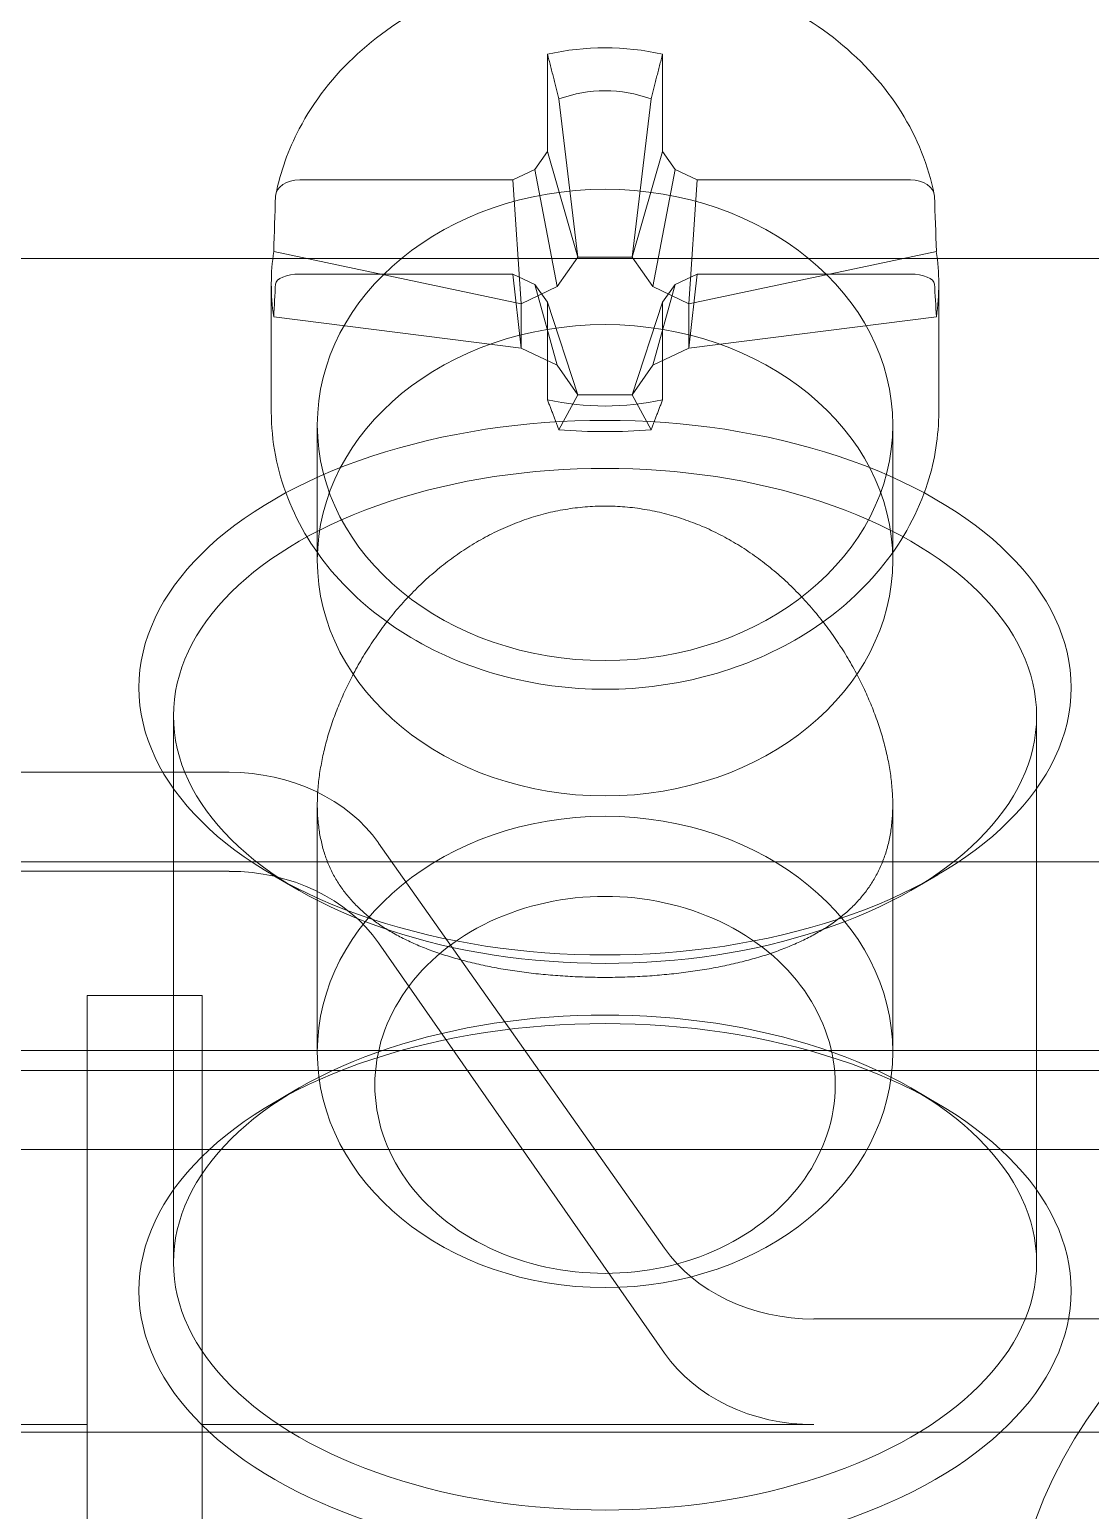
# Model space of a CAD drawing. Header units: millimetres. Extents: x 42151 to 59780, y 37376 to 44547.
# Drawn here: x 47689.11 to 47698.33, y 43021.32 to 43034.19 of the extents above; entities that cross this region are included whole.
import ezdxf

# ---------------------------------------------------------------- set-up
doc = ezdxf.new("R2010")
doc.units = ezdxf.units.MM
doc.set_wipeout_variables(frame=1)
doc.layers.add('! NO PLOT !', color=7, linetype='Continuous', true_color=0xff75dd, plot=False)
doc.layers.add('000-PI-Oprema', color=30, linetype='Continuous', lineweight=5)
doc.layers.add('004-PI-DIN Šina', color=3, linetype='Continuous')

# ---------------------------------------------------------------- blocks, each defined once
blk = doc.blocks.new('*U134')
at = {"layer": '004-PI-DIN Šina'}
blk.add_lwpolyline([(610, -17.5), (610, 17.5), (0, 17.5), (0, -17.5)], close=True, dxfattribs=at)
blk.add_lwpolyline([(0, 12.5), (610, 12.5)], dxfattribs=at)
blk = doc.blocks.new('Shrack distriblock 125A')
blk.add_wipeout([(50953.151, 45336.978), (51024.151, 45336.978), (51024.151, 45240.978), (51017.651, 45240.978), (51017.651, 45241.478), (50959.651, 45241.478), (50959.651, 45240.978), (50953.151, 45240.978), (50953.151, 45241.478)]).dxf.layer = '! NO PLOT !'
at = {"layer": '000-PI-Oprema'}
for p, q in [((50996.651, 45309.287), (50996.651, 45308.44)), ((50996.651, 45309.287), (50996.651, 45308.44)), ((50997.651, 45308.44), (50997.651, 45309.287)), ((50997.651, 45308.44), (50997.651, 45309.287)), ((50996.916, 45307.522), (50996.751, 45308.897)), ((50996.916, 45307.522), (50996.751, 45308.897)), ((50997.551, 45308.897), (50997.387, 45307.522)), ((50997.551, 45308.897), (50997.387, 45307.522)), ((50996.651, 45308.44), (50996.541, 45308.285)), ((50996.651, 45308.44), (50996.541, 45308.285)), ((50996.916, 45307.522), (50996.651, 45308.44)), ((50996.916, 45307.522), (50996.651, 45308.44)), ((50997.651, 45308.44), (50997.387, 45307.522)), ((50997.651, 45308.44), (50997.387, 45307.522)), ((50997.761, 45308.285), (50997.651, 45308.44)), ((50997.761, 45308.285), (50997.651, 45308.44)), ((50996.541, 45308.285), (50996.351, 45308.195)), ((50996.541, 45308.285), (50996.351, 45308.195)), ((50996.735, 45307.266), (50996.541, 45308.285)), ((50996.735, 45307.266), (50996.541, 45308.285)), ((50997.761, 45308.285), (50997.567, 45307.266)), ((50997.761, 45308.285), (50997.567, 45307.266)), ((50997.951, 45308.195), (50997.761, 45308.285)), ((50997.951, 45308.195), (50997.761, 45308.285)), ((50996.351, 45308.195), (50994.498, 45308.195)), ((50996.351, 45308.195), (50994.498, 45308.195)), ((50996.422, 45307.118), (50996.351, 45308.195)), ((50996.422, 45307.118), (50996.351, 45308.195)), ((50997.951, 45308.195), (50997.88, 45307.118)), ((50997.951, 45308.195), (50997.88, 45307.118)), ((50999.804, 45308.195), (50997.951, 45308.195)), ((50999.804, 45308.195), (50997.951, 45308.195)), ((51017.651, 45307.51), (50959.651, 45307.51)), ((51017.651, 45307.51), (50959.651, 45307.51)), ((50994.272, 45307.572), (50996.422, 45307.118)), ((50994.272, 45307.572), (50996.422, 45307.118)), ((50996.916, 45307.522), (50996.735, 45307.266)), ((50996.916, 45307.522), (50996.735, 45307.266)), ((50996.916, 45307.522), (50997.387, 45307.522)), ((50996.916, 45307.522), (50997.387, 45307.522)), ((50997.567, 45307.266), (50997.387, 45307.522)), ((50997.567, 45307.266), (50997.387, 45307.522)), ((50997.88, 45307.118), (51000.03, 45307.572)), ((50997.88, 45307.118), (51000.03, 45307.572)), ((50994.498, 45307.375), (50996.351, 45307.375)), ((50994.498, 45307.375), (50996.351, 45307.375)), ((50996.351, 45307.375), (50996.422, 45306.732)), ((50996.351, 45307.375), (50996.541, 45307.285)), ((50996.351, 45307.375), (50996.422, 45306.732)), ((50996.351, 45307.375), (50996.541, 45307.285)), ((50997.761, 45307.285), (50997.951, 45307.375)), ((50997.761, 45307.285), (50997.951, 45307.375)), ((50997.88, 45306.732), (50997.951, 45307.375)), ((50997.88, 45306.732), (50997.951, 45307.375)), ((50997.951, 45307.375), (50999.804, 45307.375)), ((50997.951, 45307.375), (50999.804, 45307.375)), ((50994.251, 45306.179), (50994.251, 45307.291)), ((50994.251, 45306.179), (50994.251, 45307.291)), ((50996.735, 45307.266), (50996.422, 45307.118)), ((50996.735, 45307.266), (50996.422, 45307.118)), ((50996.541, 45307.285), (50996.735, 45306.584)), ((50996.541, 45307.285), (50996.651, 45307.13)), ((50996.541, 45307.285), (50996.735, 45306.584)), ((50996.541, 45307.285), (50996.651, 45307.13)), ((50997.567, 45306.584), (50997.761, 45307.285)), ((50997.567, 45306.584), (50997.761, 45307.285)), ((50997.88, 45307.118), (50997.567, 45307.266)), ((50997.88, 45307.118), (50997.567, 45307.266)), ((50997.651, 45307.13), (50997.761, 45307.285)), ((50997.651, 45307.13), (50997.761, 45307.285)), ((51000.051, 45306.179), (51000.051, 45307.291)), ((51000.051, 45306.179), (51000.051, 45307.291)), ((50996.422, 45306.732), (50996.422, 45307.118)), ((50996.422, 45306.732), (50996.422, 45307.118)), ((50996.916, 45306.327), (50996.651, 45307.13)), ((50996.651, 45307.13), (50996.651, 45306.283)), ((50996.916, 45306.327), (50996.651, 45307.13)), ((50996.651, 45307.13), (50996.651, 45306.283)), ((50997.387, 45306.327), (50997.651, 45307.13)), ((50997.387, 45306.327), (50997.651, 45307.13)), ((50997.651, 45306.283), (50997.651, 45307.13)), ((50997.651, 45306.283), (50997.651, 45307.13)), ((50997.88, 45307.118), (50997.88, 45306.732)), ((50997.88, 45307.118), (50997.88, 45306.732)), ((50996.422, 45306.732), (50994.272, 45307.003)), ((50996.422, 45306.732), (50994.272, 45307.003)), ((51000.03, 45307.003), (50997.88, 45306.732)), ((51000.03, 45307.003), (50997.88, 45306.732)), ((50996.422, 45306.732), (50996.735, 45306.584)), ((50996.422, 45306.732), (50996.735, 45306.584)), ((50997.567, 45306.584), (50997.88, 45306.732)), ((50997.567, 45306.584), (50997.88, 45306.732)), ((50996.735, 45306.584), (50996.916, 45306.327)), ((50996.735, 45306.584), (50996.916, 45306.327)), ((50997.387, 45306.327), (50997.567, 45306.584)), ((50997.387, 45306.327), (50997.567, 45306.584)), ((50996.751, 45306.022), (50996.916, 45306.327)), ((50996.751, 45306.022), (50996.916, 45306.327)), ((50997.387, 45306.327), (50996.916, 45306.327)), ((50997.387, 45306.327), (50996.916, 45306.327)), ((50997.387, 45306.327), (50997.551, 45306.022)), ((50997.387, 45306.327), (50997.551, 45306.022)), ((50994.651, 45306.064), (50994.651, 45304.888)), ((50994.651, 45306.064), (50994.651, 45304.888)), ((50999.651, 45306.064), (50999.651, 45304.888)), ((50999.651, 45306.064), (50999.651, 45304.888)), ((50993.401, 45298.785), (50993.401, 45303.536)), ((50993.401, 45298.785), (50993.401, 45303.536)), ((51000.901, 45298.785), (51000.901, 45303.536)), ((51000.901, 45298.785), (51000.901, 45303.536)), ((50983.417, 45303.046), (50993.885, 45303.046)), ((50983.417, 45303.046), (50993.885, 45303.046)), ((50994.651, 45302.763), (50994.651, 45300.615)), ((50994.651, 45302.763), (50994.651, 45300.615)), ((50999.651, 45302.763), (50999.651, 45300.615)), ((50999.651, 45302.763), (50999.651, 45300.615)), ((50995.184, 45302.431), (50997.667, 45298.909)), ((50995.184, 45302.431), (50997.667, 45298.909)), ((51017.651, 45302.267), (50959.651, 45302.267)), ((51017.651, 45302.267), (50959.651, 45302.267)), ((50983.417, 45302.185), (50993.885, 45302.185)), ((50983.417, 45302.185), (50993.885, 45302.185)), ((50994.474, 45302.03), (50994.26, 45302.155)), ((50994.474, 45302.03), (50994.26, 45302.155)), ((50999.828, 45302.03), (51000.042, 45302.155)), ((50999.828, 45302.03), (51000.042, 45302.155)), ((50997.667, 45297.998), (50995.184, 45301.563)), ((50997.667, 45297.998), (50995.184, 45301.563)), ((50993.651, 45301.106), (50992.651, 45301.106)), ((50992.651, 45297.376), (50992.651, 45301.106)), ((50993.651, 45301.106), (50992.651, 45301.106)), ((50992.651, 45297.376), (50992.651, 45301.106)), ((50993.651, 45297.376), (50993.651, 45301.106)), ((50993.651, 45297.376), (50993.651, 45301.106)), ((50959.651, 45300.627), (51017.651, 45300.627)), ((50959.651, 45300.627), (51017.651, 45300.627)), ((50994.651, 45300.615), (50994.651, 45300.615)), ((50994.651, 45300.615), (50994.651, 45300.615)), ((50994.651, 45300.615), (50994.651, 45300.615)), ((50994.651, 45300.615), (50994.651, 45300.615)), ((50999.651, 45300.615), (50999.651, 45300.615)), ((50999.651, 45300.615), (50999.651, 45300.615)), ((50999.651, 45300.615), (50999.651, 45300.615)), ((50999.651, 45300.615), (50999.651, 45300.615)), ((51017.651, 45300.455), (50959.651, 45300.455)), ((51017.651, 45300.455), (50959.651, 45300.455)), ((50994.474, 45300.291), (50994.26, 45300.165)), ((50994.474, 45300.291), (50994.26, 45300.165)), ((50999.828, 45300.291), (51000.042, 45300.165)), ((50999.828, 45300.291), (51000.042, 45300.165)), ((50959.651, 45299.766), (51017.651, 45299.766)), ((50959.651, 45299.766), (51017.651, 45299.766)), ((50998.966, 45298.295), (51006.936, 45298.295)), ((50998.966, 45298.295), (51006.936, 45298.295)), ((50992.651, 45297.376), (50991.201, 45297.376)), ((50992.651, 45297.376), (50991.201, 45297.376)), ((50991.201, 45297.312), (51017.651, 45297.312)), ((50991.201, 45297.312), (51017.651, 45297.312)), ((50992.651, 45297.376), (50992.651, 45294.796)), ((50992.651, 45297.376), (50992.651, 45294.796)), ((50993.651, 45294.796), (50993.651, 45297.376)), ((50998.966, 45297.376), (50993.651, 45297.376)), ((50993.651, 45294.796), (50993.651, 45297.376)), ((50998.966, 45297.376), (50993.651, 45297.376))]:
    blk.add_line(p, q, dxfattribs=at)
blk.add_arc((51004.651, 45295.178), 4, 90, 180, dxfattribs=at)
blk.add_arc((51004.651, 45295.178), 4, 90, 180, dxfattribs=at)
for centre, major_axis, ratio, start_param, end_param in [((50997.151, 45307.785), (-1.9, 0), 0.819152, -1.83709, -1.304502), ((50997.151, 45307.785), (-1.9, 0), 0.819152, -1.83709, -1.304502), ((50994.492, 45308.051), (-0.204, -0.007), 0.70453, -1.622504, -0.05384), ((50994.492, 45308.051), (-0.204, -0.007), 0.70453, -1.622504, -0.05384), ((50999.81, 45308.051), (0.204, -0.007), 0.70453, 0.05384, 1.622504), ((50999.81, 45308.051), (0.204, -0.007), 0.70453, 0.05384, 1.622504), ((50997.151, 45306.159), (0, 7.058), 0.410887, 1.409849, 1.45085), ((50997.151, 45306.159), (0, 7.058), 0.410887, 1.409849, 1.45085), ((50997.151, 45306.159), (0, 7.058), 0.410887, -1.45085, -1.409849), ((50997.151, 45306.159), (0, 7.058), 0.410887, -1.45085, -1.409849), ((50997.151, 45307.785), (1.9, 0), 0.819152, -1.83709, -1.304502), ((50997.151, 45307.785), (1.9, 0), 0.819152, -1.83709, -1.304502), ((50993.885, 45301.817), (-1.5, 0), 0.819152, -2.617994, -1.570796), ((50993.885, 45301.817), (-1.5, 0), 0.819152, -2.617994, -1.570796), ((50993.885, 45300.941), (-1.5, 0), 0.829164, -2.617994, -1.570796), ((50993.885, 45300.941), (-1.5, 0), 0.829164, -2.617994, -1.570796), ((50998.966, 45298.62), (-1.5, 0), 0.829164, 0.523599, 1.570796), ((50998.966, 45298.62), (-1.5, 0), 0.829164, 0.523599, 1.570796)]:
    blk.add_ellipse(centre, major_axis=major_axis, ratio=ratio, start_param=start_param, end_param=end_param, dxfattribs=at)
at = {"layer": '000-PI-Oprema', "extrusion": (0, 0, -1)}
for centre, major_axis, ratio, start_param, end_param in [((50997.151, 45306.879), (0, 2.09), 0.736297, -0.262974, 0.262974), ((50997.151, 45306.879), (0, 2.09), 0.736297, -0.262974, 0.262974), ((50997.151, 45306.064), (-2.5, 0), 0.819152, -1.570796, 1.570796), ((50997.151, 45306.064), (-2.5, 0), 0.819152, -1.570796, 1.570796), ((50997.151, 45306.064), (2.5, 0), 0.819152, -1.570796, 1.570796), ((50997.151, 45306.064), (2.5, 0), 0.819152, -1.570796, 1.570796), ((50997.151, 45306.159), (0, 11.809), 0.245576, -1.45085, -1.409849), ((50997.151, 45306.159), (0, 11.809), 0.245576, -1.45085, -1.409849), ((50997.151, 45306.159), (0, 11.809), 0.245576, 1.409849, 1.45085), ((50997.151, 45306.159), (0, 11.809), 0.245576, 1.409849, 1.45085), ((50997.151, 45306.802), (2.744, -1.231), 0.761539, -3.470685, -3.350739), ((50997.151, 45306.802), (2.744, -1.231), 0.761539, -3.470685, -3.350739), ((50997.151, 45306.802), (2.744, 1.231), 0.761539, 0.209146, 0.329093), ((50997.151, 45306.802), (2.744, 1.231), 0.761539, 0.209146, 0.329093), ((50994.492, 45307.289), (0.204, 0.003), 0.4213, -3.107899, -1.539235), ((50994.492, 45307.289), (0.204, 0.003), 0.4213, -3.107899, -1.539235), ((50999.81, 45307.289), (-0.204, 0.003), 0.4213, -4.74395, -3.175286), ((50999.81, 45307.289), (-0.204, 0.003), 0.4213, -4.74395, -3.175286), ((50997.151, 45306.802), (2.744, -1.231), 0.761539, 2.692553, 2.8125), ((50997.151, 45306.802), (2.744, -1.231), 0.761539, 2.692553, 2.8125), ((50997.151, 45306.802), (2.744, 1.231), 0.761539, 0.329093, 0.449039), ((50997.151, 45306.802), (2.744, 1.231), 0.761539, 0.329093, 0.449039), ((50997.151, 45304.888), (-2.5, 0), 0.819152, -1.570796, 1.570796), ((50997.151, 45304.888), (-2.5, 0), 0.819152, -1.570796, 1.570796), ((50997.151, 45304.888), (2.5, 0), 0.819152, -1.570796, 1.570796), ((50997.151, 45304.888), (2.5, 0), 0.819152, -1.570796, 1.570796), ((50997.151, 45303.781), (-4.05, 0), 0.573576, 0, 3.141593), ((50997.151, 45303.781), (-4.05, 0), 0.573576, 0, 3.141593), ((50997.151, 45306.47), (1.539, 0), 0.301619, 1.307822, 1.83377), ((50997.151, 45306.47), (1.539, 0), 0.301619, 1.307822, 1.83377), ((50997.151, 45303.536), (-3.75, 0), 0.573576, 0, 3.141593), ((50997.151, 45303.536), (-3.75, 0), 0.573576, 0, 3.141593), ((50997.151, 45303.781), (4.05, 0), 0.573576, 0, 3.141593), ((50997.151, 45303.781), (4.05, 0), 0.573576, 0, 3.141593), ((50997.151, 45303.536), (3.75, 0), 0.573576, 0, 3.141593), ((50997.151, 45303.536), (3.75, 0), 0.573576, 0, 3.141593), ((50997.151, 45300.615), (-2.5, 0), 0.819152, 0, 1.570796), ((50997.151, 45300.615), (-2.5, 0), 0.819152, 0, 1.570796), ((50997.151, 45300.615), (2.5, 0), 0.819152, -1.570796, 0), ((50997.151, 45300.615), (2.5, 0), 0.819152, -1.570796, 0), ((50997.151, 45300.329), (-2, 0), 0.819152, 0, 3.141593), ((50997.151, 45300.329), (-2, 0), 0.819152, 0, 3.141593), ((50997.151, 45298.785), (-3.75, 0), 0.573576, 0, 3.141593), ((50997.151, 45298.785), (-3.75, 0), 0.573576, 0, 3.141593), ((50997.151, 45298.539), (-4.05, 0), 0.573576, 0, 3.141593), ((50997.151, 45298.539), (-4.05, 0), 0.573576, 0, 3.141593), ((50997.151, 45300.615), (-2.5, 0), 0.819152, -1.570796, 0), ((50997.151, 45300.615), (-2.5, 0), 0.819152, -1.570796, 0), ((50997.151, 45300.615), (2.5, 0), 0.819152, 0, 1.570796), ((50997.151, 45300.615), (2.5, 0), 0.819152, 0, 1.570796), ((50997.151, 45300.329), (2, 0), 0.819152, 0, 3.141593), ((50997.151, 45300.329), (2, 0), 0.819152, 0, 3.141593), ((50998.966, 45299.523), (-1.5, 0), 0.819152, -1.570796, -0.523599), ((50998.966, 45299.523), (-1.5, 0), 0.819152, -1.570796, -0.523599), ((50997.151, 45298.785), (3.75, 0), 0.573576, 0, 3.141593), ((50997.151, 45298.785), (3.75, 0), 0.573576, 0, 3.141593), ((50997.151, 45298.539), (4.05, 0), 0.573576, 0, 3.141593), ((50997.151, 45298.539), (4.05, 0), 0.573576, 0, 3.141593)]:
    blk.add_ellipse(centre, major_axis=major_axis, ratio=ratio, start_param=start_param, end_param=end_param, dxfattribs=at)
at = {"layer": '000-PI-Oprema'}
for points, knots in [([(51000.012, 45308.067), (50999.961, 45308.318), (50999.864, 45308.561), (50999.582, 45309.012), (50999.396, 45309.219), (50998.955, 45309.577), (50998.699, 45309.726), (50998.142, 45309.952), (50997.841, 45310.027), (50997.224, 45310.095), (50996.909, 45310.088), (50996.298, 45309.99), (50996.002, 45309.9), (50995.458, 45309.646), (50995.21, 45309.482), (50994.792, 45309.098), (50994.62, 45308.877), (50994.399, 45308.456), (50994.33, 45308.264), (50994.29, 45308.067)], [0.162405, 0.162405, 0.162405, 0.162405, 0.4733, 0.4733, 0.789855, 0.789855, 1.112049, 1.112049, 1.43711, 1.43711, 1.763061, 1.763061, 2.088939, 2.088939, 2.413664, 2.413664, 2.734966, 2.734966, 2.979187, 2.979187, 2.979187, 2.979187]), ([(51000.012, 45308.067), (50999.961, 45308.318), (50999.864, 45308.561), (50999.582, 45309.012), (50999.396, 45309.219), (50998.955, 45309.577), (50998.699, 45309.726), (50998.142, 45309.952), (50997.841, 45310.027), (50997.224, 45310.095), (50996.909, 45310.088), (50996.298, 45309.99), (50996.002, 45309.9), (50995.458, 45309.646), (50995.21, 45309.482), (50994.792, 45309.098), (50994.62, 45308.877), (50994.399, 45308.456), (50994.33, 45308.264), (50994.29, 45308.067)], [0.162405, 0.162405, 0.162405, 0.162405, 0.4733, 0.4733, 0.789855, 0.789855, 1.112049, 1.112049, 1.43711, 1.43711, 1.763061, 1.763061, 2.088939, 2.088939, 2.413664, 2.413664, 2.734966, 2.734966, 2.979187, 2.979187, 2.979187, 2.979187]), ([(50994.251, 45306.179), (50994.251, 45305.925), (50994.3, 45305.672), (50994.488, 45305.189), (50994.629, 45304.96), (50994.991, 45304.548), (50995.213, 45304.366), (50995.715, 45304.067), (50995.997, 45303.951), (50996.59, 45303.799), (50996.901, 45303.762), (50997.523, 45303.773), (50997.834, 45303.821), (50998.42, 45303.995), (50998.697, 45304.121), (50999.188, 45304.442), (50999.402, 45304.635), (50999.744, 45305.068), (50999.874, 45305.307), (51000.018, 45305.76), (51000.051, 45305.97), (51000.051, 45306.179)], [3.141593, 3.141593, 3.141593, 3.141593, 3.451487, 3.451487, 3.764712, 3.764712, 4.084243, 4.084243, 4.408137, 4.408137, 4.733785, 4.733785, 5.059799, 5.059799, 5.385318, 5.385318, 5.708784, 5.708784, 6.027392, 6.027392, 6.283185, 6.283185, 6.283185, 6.283185]), ([(50994.251, 45306.179), (50994.251, 45305.925), (50994.3, 45305.672), (50994.488, 45305.189), (50994.629, 45304.96), (50994.991, 45304.548), (50995.213, 45304.366), (50995.715, 45304.067), (50995.997, 45303.951), (50996.59, 45303.799), (50996.901, 45303.762), (50997.523, 45303.773), (50997.834, 45303.821), (50998.42, 45303.995), (50998.697, 45304.121), (50999.188, 45304.442), (50999.402, 45304.635), (50999.744, 45305.068), (50999.874, 45305.307), (51000.018, 45305.76), (51000.051, 45305.97), (51000.051, 45306.179)], [3.141593, 3.141593, 3.141593, 3.141593, 3.451487, 3.451487, 3.764712, 3.764712, 4.084243, 4.084243, 4.408137, 4.408137, 4.733785, 4.733785, 5.059799, 5.059799, 5.385318, 5.385318, 5.708784, 5.708784, 6.027392, 6.027392, 6.283185, 6.283185, 6.283185, 6.283185]), ([(50997.151, 45301.263), (50997.093, 45301.263), (50997.035, 45301.264), (50996.978, 45301.266), (50996.949, 45301.267), (50996.92, 45301.268), (50996.891, 45301.269), (50996.862, 45301.27), (50996.834, 45301.272), (50996.805, 45301.274), (50996.748, 45301.277), (50996.691, 45301.282), (50996.635, 45301.287), (50996.607, 45301.289), (50996.579, 45301.292), (50996.551, 45301.295), (50996.524, 45301.298), (50996.496, 45301.302), (50996.469, 45301.305), (50996.441, 45301.309), (50996.414, 45301.312), (50996.387, 45301.316), (50996.36, 45301.32), (50996.333, 45301.324), (50996.306, 45301.328), (50996.253, 45301.337), (50996.2, 45301.346), (50996.149, 45301.357), (50996.097, 45301.367), (50996.047, 45301.378), (50995.997, 45301.39), (50995.948, 45301.402), (50995.899, 45301.415), (50995.852, 45301.428), (50995.805, 45301.442), (50995.759, 45301.456), (50995.714, 45301.471), (50995.669, 45301.486), (50995.625, 45301.503), (50995.582, 45301.519), (50995.539, 45301.536), (50995.498, 45301.554), (50995.458, 45301.573), (50995.417, 45301.591), (50995.378, 45301.611), (50995.341, 45301.631), (50995.303, 45301.652), (50995.267, 45301.673), (50995.232, 45301.695), (50995.215, 45301.707), (50995.198, 45301.718), (50995.181, 45301.73), (50995.164, 45301.741), (50995.148, 45301.753), (50995.132, 45301.765), (50995.1, 45301.789), (50995.069, 45301.814), (50995.04, 45301.841), (50995.011, 45301.867), (50994.983, 45301.895), (50994.956, 45301.923), (50994.932, 45301.95), (50994.909, 45301.977), (50994.888, 45302.006), (50994.866, 45302.034), (50994.846, 45302.063), (50994.827, 45302.094), (50994.808, 45302.124), (50994.79, 45302.156), (50994.774, 45302.188), (50994.766, 45302.205), (50994.759, 45302.221), (50994.752, 45302.238), (50994.744, 45302.255), (50994.737, 45302.272), (50994.731, 45302.29), (50994.724, 45302.307), (50994.718, 45302.325), (50994.712, 45302.343), (50994.707, 45302.361), (50994.701, 45302.379), (50994.696, 45302.398), (50994.691, 45302.417), (50994.687, 45302.436), (50994.683, 45302.455), (50994.678, 45302.474), (50994.675, 45302.494), (50994.671, 45302.514), (50994.665, 45302.553), (50994.66, 45302.594), (50994.656, 45302.635), (50994.654, 45302.656), (50994.653, 45302.677), (50994.652, 45302.699), (50994.651, 45302.72), (50994.651, 45302.742), (50994.651, 45302.763), (50994.651, 45302.785), (50994.651, 45302.807), (50994.652, 45302.829), (50994.653, 45302.852), (50994.654, 45302.874), (50994.656, 45302.897), (50994.658, 45302.919), (50994.66, 45302.942), (50994.662, 45302.965), (50994.665, 45302.988), (50994.668, 45303.011), (50994.671, 45303.034), (50994.675, 45303.057), (50994.678, 45303.08), (50994.683, 45303.104), (50994.687, 45303.127), (50994.691, 45303.151), (50994.696, 45303.174), (50994.701, 45303.198), (50994.707, 45303.222), (50994.712, 45303.245), (50994.718, 45303.269), (50994.724, 45303.293), (50994.731, 45303.317), (50994.737, 45303.34), (50994.744, 45303.364), (50994.752, 45303.388), (50994.759, 45303.412), (50994.766, 45303.436), (50994.774, 45303.459), (50994.79, 45303.507), (50994.808, 45303.555), (50994.827, 45303.602), (50994.846, 45303.65), (50994.866, 45303.697), (50994.887, 45303.744), (50994.909, 45303.791), (50994.932, 45303.838), (50994.956, 45303.884), (50994.982, 45303.935), (50995.01, 45303.985), (50995.039, 45304.034), (50995.054, 45304.059), (50995.069, 45304.083), (50995.084, 45304.107), (50995.1, 45304.131), (50995.115, 45304.155), (50995.131, 45304.179), (50995.163, 45304.227), (50995.197, 45304.274), (50995.231, 45304.32), (50995.266, 45304.366), (50995.302, 45304.411), (50995.34, 45304.456), (50995.378, 45304.5), (50995.417, 45304.543), (50995.457, 45304.585), (50995.497, 45304.627), (50995.539, 45304.668), (50995.581, 45304.708), (50995.624, 45304.747), (50995.668, 45304.785), (50995.713, 45304.822), (50995.758, 45304.859), (50995.804, 45304.894), (50995.851, 45304.927), (50995.898, 45304.961), (50995.947, 45304.993), (50995.996, 45305.023), (50996.046, 45305.053), (50996.097, 45305.082), (50996.148, 45305.109), (50996.2, 45305.136), (50996.253, 45305.16), (50996.306, 45305.183), (50996.36, 45305.206), (50996.414, 45305.227), (50996.469, 45305.245), (50996.496, 45305.255), (50996.524, 45305.263), (50996.551, 45305.272), (50996.579, 45305.28), (50996.607, 45305.287), (50996.635, 45305.294), (50996.663, 45305.302), (50996.692, 45305.308), (50996.72, 45305.314), (50996.748, 45305.32), (50996.777, 45305.325), (50996.805, 45305.33), (50996.834, 45305.335), (50996.863, 45305.339), (50996.891, 45305.343), (50996.92, 45305.346), (50996.949, 45305.349), (50996.978, 45305.352), (50997.006, 45305.354), (50997.035, 45305.356), (50997.064, 45305.357), (50997.093, 45305.358), (50997.122, 45305.359), (50997.151, 45305.359)], [0, 0, 0, 0, 0.173692, 0.173692, 0.173692, 0.260562, 0.260562, 0.260562, 0.347439, 0.347439, 0.347439, 0.521147, 0.521147, 0.521147, 0.608083, 0.608083, 0.608083, 0.695003, 0.695003, 0.695003, 0.781841, 0.781841, 0.781841, 0.868749, 0.868749, 0.868749, 1.042897, 1.042897, 1.042897, 1.217145, 1.217145, 1.217145, 1.391008, 1.391008, 1.391008, 1.565099, 1.565099, 1.565099, 1.739808, 1.739808, 1.739808, 1.914847, 1.914847, 1.914847, 2.089866, 2.089866, 2.089866, 2.264481, 2.264481, 2.264481, 2.351514, 2.351514, 2.351514, 2.438382, 2.438382, 2.438382, 2.612787, 2.612787, 2.612787, 2.787785, 2.787785, 2.787785, 2.948357, 2.948357, 2.948357, 3.108659, 3.108659, 3.108659, 3.268459, 3.268459, 3.268459, 3.348132, 3.348132, 3.348132, 3.427846, 3.427846, 3.427846, 3.507707, 3.507707, 3.507707, 3.58764, 3.58764, 3.58764, 3.667573, 3.667573, 3.667573, 3.747445, 3.747445, 3.747445, 3.90685, 3.90685, 3.90685, 3.986616, 3.986616, 3.986616, 4.066482, 4.066482, 4.066482, 4.146377, 4.146377, 4.146377, 4.226224, 4.226224, 4.226224, 4.305951, 4.305951, 4.305951, 4.385604, 4.385604, 4.385604, 4.465378, 4.465378, 4.465378, 4.545234, 4.545234, 4.545234, 4.625118, 4.625118, 4.625118, 4.704963, 4.704963, 4.704963, 4.784698, 4.784698, 4.784698, 4.864347, 4.864347, 4.864347, 5.024032, 5.024032, 5.024032, 5.184139, 5.184139, 5.184139, 5.344412, 5.344412, 5.344412, 5.518935, 5.518935, 5.518935, 5.605943, 5.605943, 5.605943, 5.692813, 5.692813, 5.692813, 5.867182, 5.867182, 5.867182, 6.042165, 6.042165, 6.042165, 6.217382, 6.217382, 6.217382, 6.392467, 6.392467, 6.392467, 6.567088, 6.567088, 6.567088, 6.741, 6.741, 6.741, 6.915143, 6.915143, 6.915143, 7.089718, 7.089718, 7.089718, 7.264205, 7.264205, 7.264205, 7.438187, 7.438187, 7.438187, 7.525036, 7.525036, 7.525036, 7.611968, 7.611968, 7.611968, 7.698909, 7.698909, 7.698909, 7.785791, 7.785791, 7.785791, 7.872605, 7.872605, 7.872605, 7.959425, 7.959425, 7.959425, 8.046239, 8.046239, 8.046239, 8.133057, 8.133057, 8.133057, 8.133057]), ([(50997.151, 45301.263), (50997.093, 45301.263), (50997.035, 45301.264), (50996.978, 45301.266), (50996.949, 45301.267), (50996.92, 45301.268), (50996.891, 45301.269), (50996.862, 45301.27), (50996.834, 45301.272), (50996.805, 45301.274), (50996.748, 45301.277), (50996.691, 45301.282), (50996.635, 45301.287), (50996.607, 45301.289), (50996.579, 45301.292), (50996.551, 45301.295), (50996.524, 45301.298), (50996.496, 45301.302), (50996.469, 45301.305), (50996.441, 45301.309), (50996.414, 45301.312), (50996.387, 45301.316), (50996.36, 45301.32), (50996.333, 45301.324), (50996.306, 45301.328), (50996.253, 45301.337), (50996.2, 45301.346), (50996.149, 45301.357), (50996.097, 45301.367), (50996.047, 45301.378), (50995.997, 45301.39), (50995.948, 45301.402), (50995.899, 45301.415), (50995.852, 45301.428), (50995.805, 45301.442), (50995.759, 45301.456), (50995.714, 45301.471), (50995.669, 45301.486), (50995.625, 45301.503), (50995.582, 45301.519), (50995.539, 45301.536), (50995.498, 45301.554), (50995.458, 45301.573), (50995.417, 45301.591), (50995.378, 45301.611), (50995.341, 45301.631), (50995.303, 45301.652), (50995.267, 45301.673), (50995.232, 45301.695), (50995.215, 45301.707), (50995.198, 45301.718), (50995.181, 45301.73), (50995.164, 45301.741), (50995.148, 45301.753), (50995.132, 45301.765), (50995.1, 45301.789), (50995.069, 45301.814), (50995.04, 45301.841), (50995.011, 45301.867), (50994.983, 45301.895), (50994.956, 45301.923), (50994.932, 45301.95), (50994.909, 45301.977), (50994.888, 45302.006), (50994.866, 45302.034), (50994.846, 45302.063), (50994.827, 45302.094), (50994.808, 45302.124), (50994.79, 45302.156), (50994.774, 45302.188), (50994.766, 45302.205), (50994.759, 45302.221), (50994.752, 45302.238), (50994.744, 45302.255), (50994.737, 45302.272), (50994.731, 45302.29), (50994.724, 45302.307), (50994.718, 45302.325), (50994.712, 45302.343), (50994.707, 45302.361), (50994.701, 45302.379), (50994.696, 45302.398), (50994.691, 45302.417), (50994.687, 45302.436), (50994.683, 45302.455), (50994.678, 45302.474), (50994.675, 45302.494), (50994.671, 45302.514), (50994.665, 45302.553), (50994.66, 45302.594), (50994.656, 45302.635), (50994.654, 45302.656), (50994.653, 45302.677), (50994.652, 45302.699), (50994.651, 45302.72), (50994.651, 45302.742), (50994.651, 45302.763), (50994.651, 45302.785), (50994.651, 45302.807), (50994.652, 45302.829), (50994.653, 45302.852), (50994.654, 45302.874), (50994.656, 45302.897), (50994.658, 45302.919), (50994.66, 45302.942), (50994.662, 45302.965), (50994.665, 45302.988), (50994.668, 45303.011), (50994.671, 45303.034), (50994.675, 45303.057), (50994.678, 45303.08), (50994.683, 45303.104), (50994.687, 45303.127), (50994.691, 45303.151), (50994.696, 45303.174), (50994.701, 45303.198), (50994.707, 45303.222), (50994.712, 45303.245), (50994.718, 45303.269), (50994.724, 45303.293), (50994.731, 45303.317), (50994.737, 45303.34), (50994.744, 45303.364), (50994.752, 45303.388), (50994.759, 45303.412), (50994.766, 45303.436), (50994.774, 45303.459), (50994.79, 45303.507), (50994.808, 45303.555), (50994.827, 45303.602), (50994.846, 45303.65), (50994.866, 45303.697), (50994.887, 45303.744), (50994.909, 45303.791), (50994.932, 45303.838), (50994.956, 45303.884), (50994.982, 45303.935), (50995.01, 45303.985), (50995.039, 45304.034), (50995.054, 45304.059), (50995.069, 45304.083), (50995.084, 45304.107), (50995.1, 45304.131), (50995.115, 45304.155), (50995.131, 45304.179), (50995.163, 45304.227), (50995.197, 45304.274), (50995.231, 45304.32), (50995.266, 45304.366), (50995.302, 45304.411), (50995.34, 45304.456), (50995.378, 45304.5), (50995.417, 45304.543), (50995.457, 45304.585), (50995.497, 45304.627), (50995.539, 45304.668), (50995.581, 45304.708), (50995.624, 45304.747), (50995.668, 45304.785), (50995.713, 45304.822), (50995.758, 45304.859), (50995.804, 45304.894), (50995.851, 45304.927), (50995.898, 45304.961), (50995.947, 45304.993), (50995.996, 45305.023), (50996.046, 45305.053), (50996.097, 45305.082), (50996.148, 45305.109), (50996.2, 45305.136), (50996.253, 45305.16), (50996.306, 45305.183), (50996.36, 45305.206), (50996.414, 45305.227), (50996.469, 45305.245), (50996.496, 45305.255), (50996.524, 45305.263), (50996.551, 45305.272), (50996.579, 45305.28), (50996.607, 45305.287), (50996.635, 45305.294), (50996.663, 45305.302), (50996.692, 45305.308), (50996.72, 45305.314), (50996.748, 45305.32), (50996.777, 45305.325), (50996.805, 45305.33), (50996.834, 45305.335), (50996.863, 45305.339), (50996.891, 45305.343), (50996.92, 45305.346), (50996.949, 45305.349), (50996.978, 45305.352), (50997.006, 45305.354), (50997.035, 45305.356), (50997.064, 45305.357), (50997.093, 45305.358), (50997.122, 45305.359), (50997.151, 45305.359)], [0, 0, 0, 0, 0.173692, 0.173692, 0.173692, 0.260562, 0.260562, 0.260562, 0.347439, 0.347439, 0.347439, 0.521147, 0.521147, 0.521147, 0.608083, 0.608083, 0.608083, 0.695003, 0.695003, 0.695003, 0.781841, 0.781841, 0.781841, 0.868749, 0.868749, 0.868749, 1.042897, 1.042897, 1.042897, 1.217145, 1.217145, 1.217145, 1.391008, 1.391008, 1.391008, 1.565099, 1.565099, 1.565099, 1.739808, 1.739808, 1.739808, 1.914847, 1.914847, 1.914847, 2.089866, 2.089866, 2.089866, 2.264481, 2.264481, 2.264481, 2.351514, 2.351514, 2.351514, 2.438382, 2.438382, 2.438382, 2.612787, 2.612787, 2.612787, 2.787785, 2.787785, 2.787785, 2.948357, 2.948357, 2.948357, 3.108659, 3.108659, 3.108659, 3.268459, 3.268459, 3.268459, 3.348132, 3.348132, 3.348132, 3.427846, 3.427846, 3.427846, 3.507707, 3.507707, 3.507707, 3.58764, 3.58764, 3.58764, 3.667573, 3.667573, 3.667573, 3.747445, 3.747445, 3.747445, 3.90685, 3.90685, 3.90685, 3.986616, 3.986616, 3.986616, 4.066482, 4.066482, 4.066482, 4.146377, 4.146377, 4.146377, 4.226224, 4.226224, 4.226224, 4.305951, 4.305951, 4.305951, 4.385604, 4.385604, 4.385604, 4.465378, 4.465378, 4.465378, 4.545234, 4.545234, 4.545234, 4.625118, 4.625118, 4.625118, 4.704963, 4.704963, 4.704963, 4.784698, 4.784698, 4.784698, 4.864347, 4.864347, 4.864347, 5.024032, 5.024032, 5.024032, 5.184139, 5.184139, 5.184139, 5.344412, 5.344412, 5.344412, 5.518935, 5.518935, 5.518935, 5.605943, 5.605943, 5.605943, 5.692813, 5.692813, 5.692813, 5.867182, 5.867182, 5.867182, 6.042165, 6.042165, 6.042165, 6.217382, 6.217382, 6.217382, 6.392467, 6.392467, 6.392467, 6.567088, 6.567088, 6.567088, 6.741, 6.741, 6.741, 6.915143, 6.915143, 6.915143, 7.089718, 7.089718, 7.089718, 7.264205, 7.264205, 7.264205, 7.438187, 7.438187, 7.438187, 7.525036, 7.525036, 7.525036, 7.611968, 7.611968, 7.611968, 7.698909, 7.698909, 7.698909, 7.785791, 7.785791, 7.785791, 7.872605, 7.872605, 7.872605, 7.959425, 7.959425, 7.959425, 8.046239, 8.046239, 8.046239, 8.133057, 8.133057, 8.133057, 8.133057]), ([(50997.151, 45305.359), (50997.18, 45305.359), (50997.209, 45305.358), (50997.238, 45305.357), (50997.267, 45305.356), (50997.296, 45305.354), (50997.324, 45305.352), (50997.382, 45305.347), (50997.439, 45305.34), (50997.497, 45305.33), (50997.525, 45305.325), (50997.554, 45305.32), (50997.582, 45305.314), (50997.61, 45305.308), (50997.638, 45305.302), (50997.666, 45305.295), (50997.723, 45305.28), (50997.778, 45305.264), (50997.833, 45305.245), (50997.86, 45305.236), (50997.888, 45305.226), (50997.915, 45305.216), (50997.942, 45305.206), (50997.969, 45305.195), (50997.995, 45305.183), (50998.049, 45305.161), (50998.101, 45305.136), (50998.152, 45305.109), (50998.204, 45305.083), (50998.254, 45305.054), (50998.304, 45305.024), (50998.353, 45304.994), (50998.402, 45304.962), (50998.449, 45304.928), (50998.497, 45304.894), (50998.543, 45304.859), (50998.588, 45304.823), (50998.633, 45304.786), (50998.677, 45304.748), (50998.72, 45304.708), (50998.741, 45304.689), (50998.762, 45304.669), (50998.783, 45304.648), (50998.803, 45304.628), (50998.823, 45304.608), (50998.843, 45304.587), (50998.883, 45304.545), (50998.922, 45304.502), (50998.96, 45304.458), (50998.997, 45304.414), (50999.033, 45304.369), (50999.068, 45304.323), (50999.103, 45304.277), (50999.137, 45304.23), (50999.169, 45304.182), (50999.201, 45304.134), (50999.232, 45304.085), (50999.262, 45304.036), (50999.291, 45303.986), (50999.319, 45303.936), (50999.345, 45303.886), (50999.369, 45303.84), (50999.392, 45303.793), (50999.414, 45303.746), (50999.435, 45303.7), (50999.455, 45303.652), (50999.474, 45303.605), (50999.493, 45303.557), (50999.511, 45303.509), (50999.527, 45303.461), (50999.543, 45303.413), (50999.558, 45303.365), (50999.571, 45303.317), (50999.584, 45303.269), (50999.596, 45303.222), (50999.606, 45303.174), (50999.616, 45303.127), (50999.624, 45303.08), (50999.631, 45303.034), (50999.634, 45303.011), (50999.637, 45302.988), (50999.64, 45302.965), (50999.642, 45302.942), (50999.644, 45302.919), (50999.646, 45302.897), (50999.648, 45302.874), (50999.649, 45302.852), (50999.65, 45302.829), (50999.651, 45302.807), (50999.651, 45302.785), (50999.651, 45302.763), (50999.651, 45302.72), (50999.649, 45302.677), (50999.646, 45302.635), (50999.644, 45302.614), (50999.642, 45302.594), (50999.64, 45302.574), (50999.637, 45302.553), (50999.634, 45302.533), (50999.631, 45302.513), (50999.627, 45302.493), (50999.624, 45302.474), (50999.619, 45302.455), (50999.615, 45302.435), (50999.611, 45302.416), (50999.606, 45302.398), (50999.601, 45302.379), (50999.595, 45302.361), (50999.59, 45302.343), (50999.584, 45302.325), (50999.578, 45302.307), (50999.571, 45302.29), (50999.558, 45302.255), (50999.543, 45302.221), (50999.527, 45302.188), (50999.511, 45302.155), (50999.494, 45302.124), (50999.475, 45302.093), (50999.456, 45302.063), (50999.436, 45302.033), (50999.414, 45302.005), (50999.403, 45301.991), (50999.392, 45301.977), (50999.381, 45301.964), (50999.37, 45301.95), (50999.358, 45301.937), (50999.346, 45301.924), (50999.32, 45301.895), (50999.292, 45301.868), (50999.263, 45301.841), (50999.233, 45301.815), (50999.203, 45301.79), (50999.17, 45301.765), (50999.138, 45301.741), (50999.105, 45301.718), (50999.07, 45301.695), (50999.035, 45301.673), (50998.999, 45301.652), (50998.961, 45301.631), (50998.923, 45301.611), (50998.885, 45301.591), (50998.845, 45301.573), (50998.825, 45301.564), (50998.804, 45301.555), (50998.784, 45301.546), (50998.763, 45301.537), (50998.742, 45301.528), (50998.721, 45301.52), (50998.679, 45301.503), (50998.635, 45301.487), (50998.59, 45301.472), (50998.545, 45301.456), (50998.498, 45301.442), (50998.451, 45301.428), (50998.403, 45301.415), (50998.354, 45301.402), (50998.305, 45301.39), (50998.255, 45301.378), (50998.204, 45301.367), (50998.153, 45301.357), (50998.101, 45301.346), (50998.048, 45301.337), (50997.995, 45301.328), (50997.942, 45301.32), (50997.888, 45301.312), (50997.833, 45301.305), (50997.806, 45301.302), (50997.778, 45301.298), (50997.75, 45301.295), (50997.722, 45301.292), (50997.695, 45301.289), (50997.666, 45301.287), (50997.638, 45301.284), (50997.61, 45301.282), (50997.582, 45301.28), (50997.554, 45301.277), (50997.525, 45301.275), (50997.497, 45301.274), (50997.468, 45301.272), (50997.439, 45301.27), (50997.411, 45301.269), (50997.382, 45301.268), (50997.353, 45301.267), (50997.324, 45301.266), (50997.267, 45301.264), (50997.209, 45301.263), (50997.151, 45301.263)], [0, 0, 0, 0, 0.086773, 0.086773, 0.086773, 0.173585, 0.173585, 0.173585, 0.347137, 0.347137, 0.347137, 0.43397, 0.43397, 0.43397, 0.520787, 0.520787, 0.520787, 0.694401, 0.694401, 0.694401, 0.781328, 0.781328, 0.781328, 0.868266, 0.868266, 0.868266, 1.041925, 1.041925, 1.041925, 1.215854, 1.215854, 1.215854, 1.390317, 1.390317, 1.390317, 1.564979, 1.564979, 1.564979, 1.739418, 1.739418, 1.739418, 1.826403, 1.826403, 1.826403, 1.9132, 1.9132, 1.9132, 2.087327, 2.087327, 2.087327, 2.262101, 2.262101, 2.262101, 2.437146, 2.437146, 2.437146, 2.612092, 2.612092, 2.612092, 2.786607, 2.786607, 2.786607, 2.946331, 2.946331, 2.946331, 3.10619, 3.10619, 3.10619, 3.266671, 3.266671, 3.266671, 3.427226, 3.427226, 3.427226, 3.587422, 3.587422, 3.587422, 3.747025, 3.747025, 3.747025, 3.826861, 3.826861, 3.826861, 3.906807, 3.906807, 3.906807, 3.986785, 3.986785, 3.986785, 4.066722, 4.066722, 4.066722, 4.226274, 4.226274, 4.226274, 4.306114, 4.306114, 4.306114, 4.386038, 4.386038, 4.386038, 4.465984, 4.465984, 4.465984, 4.545881, 4.545881, 4.545881, 4.625651, 4.625651, 4.625651, 4.705402, 4.705402, 4.705402, 4.865262, 4.865262, 4.865262, 5.025389, 5.025389, 5.025389, 5.185397, 5.185397, 5.185397, 5.265206, 5.265206, 5.265206, 5.344959, 5.344959, 5.344959, 5.519122, 5.519122, 5.519122, 5.693834, 5.693834, 5.693834, 5.868782, 5.868782, 5.868782, 6.043614, 6.043614, 6.043614, 6.217972, 6.217972, 6.217972, 6.304866, 6.304866, 6.304866, 6.391701, 6.391701, 6.391701, 6.566113, 6.566113, 6.566113, 6.741095, 6.741095, 6.741095, 6.916146, 6.916146, 6.916146, 7.090835, 7.090835, 7.090835, 7.264845, 7.264845, 7.264845, 7.438485, 7.438485, 7.438485, 7.52539, 7.52539, 7.52539, 7.612267, 7.612267, 7.612267, 7.699052, 7.699052, 7.699052, 7.78584, 7.78584, 7.78584, 7.872679, 7.872679, 7.872679, 7.959493, 7.959493, 7.959493, 8.133057, 8.133057, 8.133057, 8.133057]), ([(50997.151, 45305.359), (50997.18, 45305.359), (50997.209, 45305.358), (50997.238, 45305.357), (50997.267, 45305.356), (50997.296, 45305.354), (50997.324, 45305.352), (50997.382, 45305.347), (50997.439, 45305.34), (50997.497, 45305.33), (50997.525, 45305.325), (50997.554, 45305.32), (50997.582, 45305.314), (50997.61, 45305.308), (50997.638, 45305.302), (50997.666, 45305.295), (50997.723, 45305.28), (50997.778, 45305.264), (50997.833, 45305.245), (50997.86, 45305.236), (50997.888, 45305.226), (50997.915, 45305.216), (50997.942, 45305.206), (50997.969, 45305.195), (50997.995, 45305.183), (50998.049, 45305.161), (50998.101, 45305.136), (50998.152, 45305.109), (50998.204, 45305.083), (50998.254, 45305.054), (50998.304, 45305.024), (50998.353, 45304.994), (50998.402, 45304.962), (50998.449, 45304.928), (50998.497, 45304.894), (50998.543, 45304.859), (50998.588, 45304.823), (50998.633, 45304.786), (50998.677, 45304.748), (50998.72, 45304.708), (50998.741, 45304.689), (50998.762, 45304.669), (50998.783, 45304.648), (50998.803, 45304.628), (50998.823, 45304.608), (50998.843, 45304.587), (50998.883, 45304.545), (50998.922, 45304.502), (50998.96, 45304.458), (50998.997, 45304.414), (50999.033, 45304.369), (50999.068, 45304.323), (50999.103, 45304.277), (50999.137, 45304.23), (50999.169, 45304.182), (50999.201, 45304.134), (50999.232, 45304.085), (50999.262, 45304.036), (50999.291, 45303.986), (50999.319, 45303.936), (50999.345, 45303.886), (50999.369, 45303.84), (50999.392, 45303.793), (50999.414, 45303.746), (50999.435, 45303.7), (50999.455, 45303.652), (50999.474, 45303.605), (50999.493, 45303.557), (50999.511, 45303.509), (50999.527, 45303.461), (50999.543, 45303.413), (50999.558, 45303.365), (50999.571, 45303.317), (50999.584, 45303.269), (50999.596, 45303.222), (50999.606, 45303.174), (50999.616, 45303.127), (50999.624, 45303.08), (50999.631, 45303.034), (50999.634, 45303.011), (50999.637, 45302.988), (50999.64, 45302.965), (50999.642, 45302.942), (50999.644, 45302.919), (50999.646, 45302.897), (50999.648, 45302.874), (50999.649, 45302.852), (50999.65, 45302.829), (50999.651, 45302.807), (50999.651, 45302.785), (50999.651, 45302.763), (50999.651, 45302.72), (50999.649, 45302.677), (50999.646, 45302.635), (50999.644, 45302.614), (50999.642, 45302.594), (50999.64, 45302.574), (50999.637, 45302.553), (50999.634, 45302.533), (50999.631, 45302.513), (50999.627, 45302.493), (50999.624, 45302.474), (50999.619, 45302.455), (50999.615, 45302.435), (50999.611, 45302.416), (50999.606, 45302.398), (50999.601, 45302.379), (50999.595, 45302.361), (50999.59, 45302.343), (50999.584, 45302.325), (50999.578, 45302.307), (50999.571, 45302.29), (50999.558, 45302.255), (50999.543, 45302.221), (50999.527, 45302.188), (50999.511, 45302.155), (50999.494, 45302.124), (50999.475, 45302.093), (50999.456, 45302.063), (50999.436, 45302.033), (50999.414, 45302.005), (50999.403, 45301.991), (50999.392, 45301.977), (50999.381, 45301.964), (50999.37, 45301.95), (50999.358, 45301.937), (50999.346, 45301.924), (50999.32, 45301.895), (50999.292, 45301.868), (50999.263, 45301.841), (50999.233, 45301.815), (50999.203, 45301.79), (50999.17, 45301.765), (50999.138, 45301.741), (50999.105, 45301.718), (50999.07, 45301.695), (50999.035, 45301.673), (50998.999, 45301.652), (50998.961, 45301.631), (50998.923, 45301.611), (50998.885, 45301.591), (50998.845, 45301.573), (50998.825, 45301.564), (50998.804, 45301.555), (50998.784, 45301.546), (50998.763, 45301.537), (50998.742, 45301.528), (50998.721, 45301.52), (50998.679, 45301.503), (50998.635, 45301.487), (50998.59, 45301.472), (50998.545, 45301.456), (50998.498, 45301.442), (50998.451, 45301.428), (50998.403, 45301.415), (50998.354, 45301.402), (50998.305, 45301.39), (50998.255, 45301.378), (50998.204, 45301.367), (50998.153, 45301.357), (50998.101, 45301.346), (50998.048, 45301.337), (50997.995, 45301.328), (50997.942, 45301.32), (50997.888, 45301.312), (50997.833, 45301.305), (50997.806, 45301.302), (50997.778, 45301.298), (50997.75, 45301.295), (50997.722, 45301.292), (50997.695, 45301.289), (50997.666, 45301.287), (50997.638, 45301.284), (50997.61, 45301.282), (50997.582, 45301.28), (50997.554, 45301.277), (50997.525, 45301.275), (50997.497, 45301.274), (50997.468, 45301.272), (50997.439, 45301.27), (50997.411, 45301.269), (50997.382, 45301.268), (50997.353, 45301.267), (50997.324, 45301.266), (50997.267, 45301.264), (50997.209, 45301.263), (50997.151, 45301.263)], [0, 0, 0, 0, 0.086773, 0.086773, 0.086773, 0.173585, 0.173585, 0.173585, 0.347137, 0.347137, 0.347137, 0.43397, 0.43397, 0.43397, 0.520787, 0.520787, 0.520787, 0.694401, 0.694401, 0.694401, 0.781328, 0.781328, 0.781328, 0.868266, 0.868266, 0.868266, 1.041925, 1.041925, 1.041925, 1.215854, 1.215854, 1.215854, 1.390317, 1.390317, 1.390317, 1.564979, 1.564979, 1.564979, 1.739418, 1.739418, 1.739418, 1.826403, 1.826403, 1.826403, 1.9132, 1.9132, 1.9132, 2.087327, 2.087327, 2.087327, 2.262101, 2.262101, 2.262101, 2.437146, 2.437146, 2.437146, 2.612092, 2.612092, 2.612092, 2.786607, 2.786607, 2.786607, 2.946331, 2.946331, 2.946331, 3.10619, 3.10619, 3.10619, 3.266671, 3.266671, 3.266671, 3.427226, 3.427226, 3.427226, 3.587422, 3.587422, 3.587422, 3.747025, 3.747025, 3.747025, 3.826861, 3.826861, 3.826861, 3.906807, 3.906807, 3.906807, 3.986785, 3.986785, 3.986785, 4.066722, 4.066722, 4.066722, 4.226274, 4.226274, 4.226274, 4.306114, 4.306114, 4.306114, 4.386038, 4.386038, 4.386038, 4.465984, 4.465984, 4.465984, 4.545881, 4.545881, 4.545881, 4.625651, 4.625651, 4.625651, 4.705402, 4.705402, 4.705402, 4.865262, 4.865262, 4.865262, 5.025389, 5.025389, 5.025389, 5.185397, 5.185397, 5.185397, 5.265206, 5.265206, 5.265206, 5.344959, 5.344959, 5.344959, 5.519122, 5.519122, 5.519122, 5.693834, 5.693834, 5.693834, 5.868782, 5.868782, 5.868782, 6.043614, 6.043614, 6.043614, 6.217972, 6.217972, 6.217972, 6.304866, 6.304866, 6.304866, 6.391701, 6.391701, 6.391701, 6.566113, 6.566113, 6.566113, 6.741095, 6.741095, 6.741095, 6.916146, 6.916146, 6.916146, 7.090835, 7.090835, 7.090835, 7.264845, 7.264845, 7.264845, 7.438485, 7.438485, 7.438485, 7.52539, 7.52539, 7.52539, 7.612267, 7.612267, 7.612267, 7.699052, 7.699052, 7.699052, 7.78584, 7.78584, 7.78584, 7.872679, 7.872679, 7.872679, 7.959493, 7.959493, 7.959493, 8.133057, 8.133057, 8.133057, 8.133057])]:
    blk.add_open_spline(points, degree=3, knots=knots, dxfattribs=at)
for points in [[(50996.751, 45308.897), (50996.702, 45309.088), (50996.651, 45309.287)], [(50996.751, 45308.897), (50996.702, 45309.088), (50996.651, 45309.287)], [(50997.651, 45309.287), (50997.6, 45309.088), (50997.551, 45308.897)], [(50997.651, 45309.287), (50997.6, 45309.088), (50997.551, 45308.897)], [(50996.651, 45306.283), (50996.702, 45306.149), (50996.751, 45306.022)], [(50996.651, 45306.283), (50996.702, 45306.149), (50996.751, 45306.022)], [(50997.551, 45306.022), (50997.6, 45306.149), (50997.651, 45306.283)], [(50997.551, 45306.022), (50997.6, 45306.149), (50997.651, 45306.283)]]:
    blk.add_open_spline(points, degree=2, dxfattribs=at)

msp = doc.modelspace()

# ---------------------------------------------------------------- block references
msp.add_blockref('*U134', (47138.026, 43014.668))

# ---------------------------------------------------------------- next in the draw order: block references
at = {"layer": '000-PI-Oprema'}
msp.add_blockref('Shrack distriblock 125A', (-3303.042, -2275.31), dxfattribs=at)

doc.saveas('drawing.dxf')
